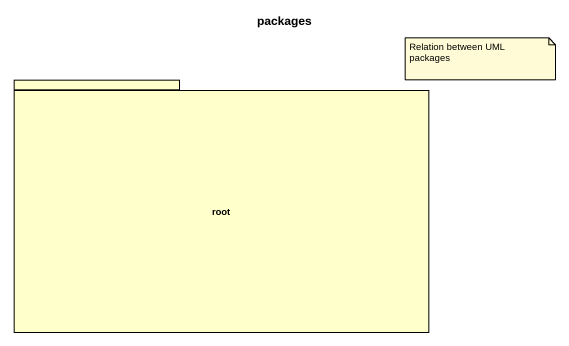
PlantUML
@startuml
title packages
package root #FFFFCC {
}
note as N1
  Relation between UML packages
end note
@enduml
